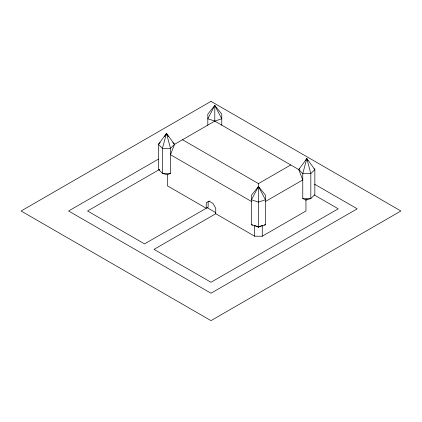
<?xml version="1.0" encoding="UTF-8"?>
<svg xmlns="http://www.w3.org/2000/svg" width="422" height="422" viewBox="0 0 422 422"><rect width="100%" height="100%" fill="white"/><g stroke="black" fill="none" stroke-linecap="round" stroke-linejoin="round"><path stroke-width="0.63" d="M221.777 125.302L221.777 114.119L214.798 105.479L207.819 118.772L214.798 121.098L298.776 169.581L302.769 173.59L310.829 173.59L314.854 169.56L306.799 158.598L298.744 169.56L302.769 179.946L265.454 201.489M164.617 136.58L166.474 133.378L174.529 144.345L170.504 154.726L251.496 201.489M305.56 160.729L306.799 158.598L308.039 160.729M174.46 144.387L214.798 121.098L221.777 118.772L214.798 105.479L207.819 114.119L207.819 125.302M160.207 142.552L158.419 144.345L158.419 169.338L162.444 173.368L167.323 174.819L170.504 173.368L170.504 148.375L166.474 133.378L158.419 144.345L162.444 148.375L170.504 148.375L174.529 144.345L172.74 142.552M298.744 169.56L299.636 168.668M305.95 200.039L310.829 198.583L310.829 173.59L306.799 158.598L302.769 173.59L302.769 198.583L305.95 200.039L307.063 199.353M158.472 159.099L68.575 211L211 293.227L357.223 208.806L314.495 184.14M159.453 169.496L87.565 211L144.535 243.89L208.151 207.165L208.151 201.679M209.291 201.025L206.252 202.776L206.252 208.257L167.323 185.785L167.323 174.819M182.515 139.735L258.475 183.591L290.758 164.949M305.95 199.522L305.95 211L262.273 236.214L254.677 236.214L215.747 213.743L154.03 249.376L211 282.265L338.233 208.806L314.343 195.011M255.22 225.517L258.475 227.105L265.454 224.778L265.454 195.133L258.475 186.498L251.496 195.133L251.496 224.778L258.475 227.105L261.73 225.517M264.183 224.968L265.454 224.778M170.504 173.368L162.444 173.368L162.444 148.375L166.474 133.378L168.336 136.58M302.769 198.583L310.829 198.583L314.854 194.553L314.854 169.56L313.963 168.668M251.496 224.778L252.767 224.968M209.101 201.13L212.899 203.325L215.747 208.257L215.747 213.743M207.202 207.708L215.579 212.546M158.419 169.338L159.532 170.024M262.273 225.253L262.273 236.214M258.475 183.591L258.475 227.105M254.677 225.253L254.677 236.214M214.798 105.479L214.798 121.098M258.475 186.498L251.496 199.785L258.475 202.112L265.454 199.785L258.475 186.498M211 101.364L21.1 211L211 320.636L400.9 211L211 101.364"/></g></svg>
